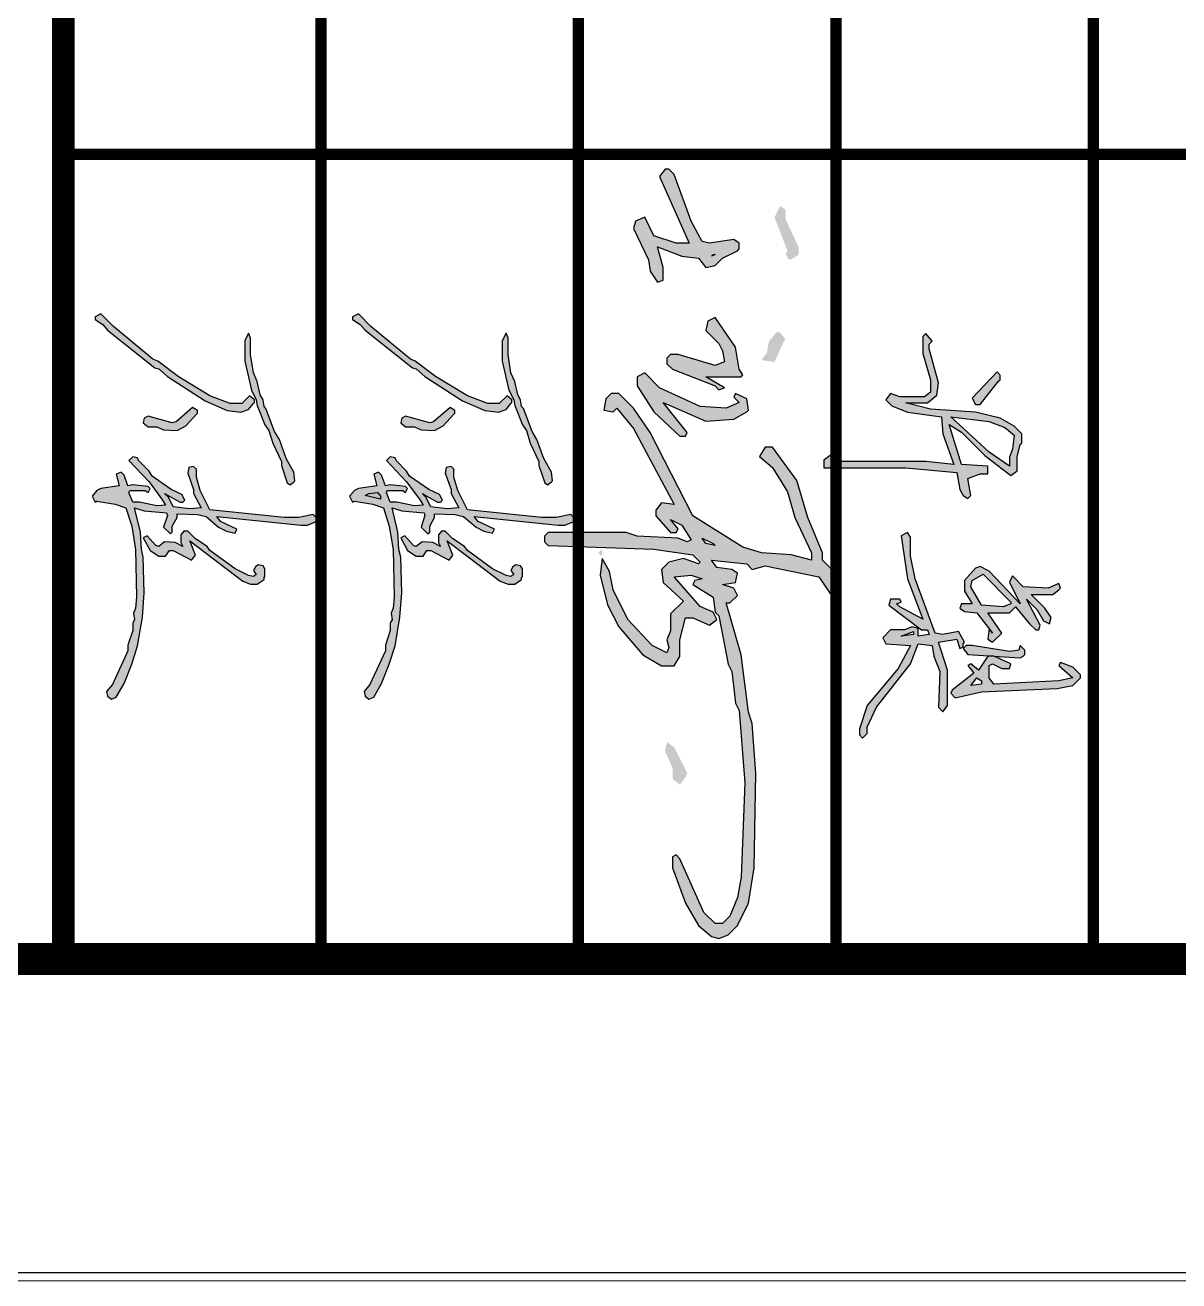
# Model space of a CAD drawing. Extents: x -812054 to 22247, y -644080 to 1003627.
# Drawn here: x -157994 to -157098, y -234941 to -233966 of the extents above; entities that cross this region are included whole.
import ezdxf

# ---------------------------------------------------------------- set-up
doc = ezdxf.new("R2010")
doc.units = 0
doc.header["$LTSCALE"] = 1000
doc.layers.get('0').update_dxf_attribs({"linetype": 'CONTINUOUS'})
doc.layers.add('yichutu', color=7, linetype='CONTINUOUS', true_color=0xffffff)
doc.layers.add('图框', color=9, linetype='CONTINUOUS', lineweight=18)

# ---------------------------------------------------------------- blocks, each defined once
blk = doc.blocks.new('A$C6AF37BC7')
h = blk.add_hatch(color=256)
h.paths.add_polyline_path([(660, -48), (672, -48), (678, -96)], flags=16)
h.paths.add_polyline_path([(708, 144), (702, 150), (660, 126), (672, 66), (666, 36), (456, -42), (366, -60), (294, -60), (276, -72), (288, -96), (456, -72), (612, -12), (564, -102), (552, -114), (546, -96), (534, -102), (534, -138), (558, -144), (654, -18), (654, 6), (672, 12), (678, -30), (648, -30), (642, -54), (654, -84), (654, -138), (684, -168), (708, -156), (714, -60), (804, -108), (948, -228), (1038, -258), (1062, -258), (1074, -246), (1056, -228), (1032, -228), (954, -192), (786, -60), (708, -30), (714, 24), (756, 30), (816, 54), (954, 48), (972, 66), (948, 84), (810, 84), (702, 48), (690, 120), (726, 132), (720, 144)])
h.paths.add_polyline_path([(852, 216), (864, 216), (870, 174), (840, 198)], flags=16)
h.paths.add_polyline_path([(-312, 282), (-318, 288), (-336, 288), (-348, 276), (-246, 180), (-222, 192), (-222, 210)], flags=17)
h.paths.add_polyline_path([(546, 330), (552, 330), (564, 300), (558, 216), (486, 174), (462, 180), (438, 222)], flags=16)
h.paths.add_polyline_path([(-102, 342), (-48, 336), (-18, 324), (18, 324), (-36, 246), (-174, 96), (-156, 246), (-132, 306)], flags=16)
h.paths.add_polyline_path([(-66, 366), (-72, 372), (-108, 372), (-138, 342), (-168, 288), (-192, 192), (-204, 18), (-228, -78), (-228, 6), (-258, 42), (-306, 48), (-438, 12), (-456, 12), (-468, 24), (-498, 0), (-486, -12), (-420, -12), (-318, 18), (-270, 18), (-252, -6), (-252, -102), (-264, -138), (-240, -156), (-216, -132), (-192, -72), (-174, 60), (-108, 66), (12, 108), (0, 0), (0, -366), (-18, -342), (-24, -372), (-6, -396), (24, -396), (24, -78), (42, 120), (108, 132), (132, 144), (144, 162), (132, 174), (66, 162), (48, 210), (48, 240), (18, 240), (12, 138), (-144, 90), (-114, 138), (-24, 228), (54, 330), (36, 354), (-18, 354)])
h.paths.add_polyline_path([(756, 378), (750, 384), (732, 384), (714, 366), (732, 360), (738, 324), (714, 180), (714, 156), (726, 144), (750, 162), (762, 366)])
h.paths.add_polyline_path([(498, 516), (492, 522), (474, 516), (492, 474), (486, 378), (444, 336), (468, 324), (552, 366), (426, 246), (408, 210), (414, 192), (462, 150), (504, 150), (552, 180), (552, 138), (570, 132), (582, 150), (588, 198), (666, 258), (648, 246), (690, 240), (702, 258), (666, 294), (588, 240), (588, 324), (564, 348), (630, 402), (654, 426), (654, 438), (636, 444), (534, 390), (576, 432), (618, 456), (630, 480), (606, 486), (570, 462), (516, 408), (516, 492)])
h.paths.add_polyline_path([(846, 594), (840, 600), (828, 600), (798, 570), (780, 522), (792, 516), (840, 570), (852, 516), (864, 264), (840, 246), (792, 246), (786, 258), (804, 294), (804, 324), (786, 330), (756, 264), (756, 240), (810, 204), (786, 174), (792, 162), (822, 186), (888, 102), (900, 96), (918, 114), (894, 216), (882, 510), (870, 570)])
at = {"linetype": 'Continuous'}
for points in [[(846, 594), (840, 600), (828, 600), (798, 570), (780, 522), (792, 516), (840, 570), (852, 516), (864, 264), (840, 246), (792, 246), (786, 258), (804, 294), (804, 324), (786, 330), (756, 264), (756, 240), (810, 204), (786, 174), (792, 162), (822, 186), (888, 102), (900, 96), (918, 114), (894, 216), (882, 510), (870, 570), (846, 594)], [(498, 516), (492, 522), (474, 516), (492, 474), (486, 378), (444, 336), (468, 324), (552, 366), (426, 246), (408, 210), (414, 192), (462, 150), (504, 150), (552, 180), (552, 138), (570, 132), (582, 150), (588, 198), (666, 258), (648, 246), (690, 240), (702, 258), (666, 294), (588, 240), (588, 324), (564, 348), (630, 402), (654, 426), (654, 438), (636, 444), (534, 390), (576, 432), (618, 456), (630, 480), (606, 486), (570, 462), (516, 408), (516, 492), (498, 516)], [(-66, 366), (-72, 372), (-108, 372), (-138, 342), (-168, 288), (-192, 192), (-204, 18), (-228, -78), (-228, 6), (-258, 42), (-306, 48), (-438, 12), (-456, 12), (-468, 24), (-498, 0), (-486, -12), (-420, -12), (-318, 18), (-270, 18), (-252, -6), (-252, -102), (-264, -138), (-240, -156), (-216, -132), (-192, -72), (-174, 60), (-108, 66), (12, 108), (0, 0), (0, -366), (-18, -342), (-24, -372), (-6, -396), (24, -396), (24, -78), (42, 120), (108, 132), (132, 144), (144, 162), (132, 174), (66, 162), (48, 210), (48, 240), (18, 240), (12, 138), (-144, 90), (-114, 138), (-24, 228), (54, 330), (36, 354), (-18, 354), (-66, 366)], [(-102, 342), (-48, 336), (-18, 324), (18, 324), (-36, 246), (-174, 96), (-156, 246), (-132, 306), (-102, 342)], [(756, 378), (750, 384), (732, 384), (714, 366), (732, 360), (738, 324), (714, 180), (714, 156), (726, 144), (750, 162), (762, 366), (756, 378)], [(546, 330), (552, 330), (564, 300), (558, 216), (486, 174), (462, 180), (438, 222), (546, 330)], [(-312, 282), (-318, 288), (-336, 288), (-348, 276), (-246, 180), (-222, 192), (-222, 210), (-312, 282)], [(852, 216), (864, 216), (870, 174), (840, 198), (852, 216)], [(708, 144), (702, 150), (660, 126), (672, 66), (666, 36), (456, -42), (366, -60), (294, -60), (276, -72), (288, -96), (456, -72), (612, -12), (564, -102), (552, -114), (546, -96), (534, -102), (534, -138), (558, -144), (654, -18), (654, 6), (672, 12), (678, -30), (648, -30), (642, -54), (654, -84), (654, -138), (684, -168), (708, -156), (714, -60), (804, -108), (948, -228), (1038, -258), (1062, -258), (1074, -246), (1056, -228), (1032, -228), (954, -192), (786, -60), (708, -30), (714, 24), (756, 30), (816, 54), (954, 48), (972, 66), (948, 84), (810, 84), (702, 48), (690, 120), (726, 132), (720, 144), (708, 144)], [(660, -48), (672, -48), (678, -96), (660, -48)]]:
    blk.add_lwpolyline(points, dxfattribs=at)
blk = doc.blocks.new('GFDDDDRG')
at = {"linetype": 'Continuous'}
h = blk.add_hatch(color=0, dxfattribs=at)
h.paths.add_polyline_path([(898706.6, -158928.9), (898709.5, -158926), (898703.7, -158911.6), (898703.7, -158894.3), (898689.3, -158879.9), (898689.3, -158868.4), (898666.3, -158813.7), (898649, -158756.1), (898611.6, -158704.2), (898600.1, -158704.2), (898591.4, -158718.6), (898611.6, -158735.9), (898634.6, -158773.4), (898646.1, -158813.7), (898672.1, -158868.4), (898672.1, -158879.9), (898640.4, -158871.3), (898594.3, -158868.4), (898565.5, -158859.8), (898487.7, -158810.8), (898421.5, -158681.2), (898395.6, -158643.8), (898372.5, -158620.7), (898361, -158620.7), (898352.4, -158629.4), (898349.5, -158646.6), (898363.9, -158649.5), (898369.7, -158643.8), (898395.6, -158675.4), (898458.9, -158793.5), (898438.8, -158790.6), (898430.1, -158802.2), (898430.1, -158810.8), (898453.2, -158836.7), (898461.8, -158836.7), (898464.7, -158831), (898453.2, -158816.6), (898470.5, -158825.2), (898484.9, -158848.2), (898479.1, -158851.1), (898464.7, -158845.4), (898401.3, -158842.5), (898384.1, -158836.7), (898263.1, -158836.7), (898257.3, -158842.5), (898257.3, -158851.1), (898263.1, -158856.9), (898427.3, -158862.6), (898487.7, -158871.3), (898499.3, -158882.8), (898496.4, -158885.7), (898473.3, -158877), (898450.3, -158882.8), (898438.8, -158894.3), (898441.7, -158914.5), (898473.3, -158943.3), (898453.2, -158963.4), (898453.2, -158989.4), (898447.4, -159003.8), (898450.3, -159015.3), (898447.4, -159023.9), (898424.4, -159012.4), (898386.9, -158972.1), (898363.9, -158926), (898358.1, -158897.2), (898346.6, -158877), (898343.7, -158903), (898355.3, -158949), (898372.5, -158983.6), (898410, -159026.8), (898438.8, -159044.1), (898458.9, -159044.1), (898467.6, -159029.7), (898467.6, -159003.8), (898476.2, -158969.2), (898487.7, -158969.2), (898513.7, -158980.7), (898525.2, -158972.1), (898519.4, -158960.6), (898499.3, -158951.9), (898458.9, -158905.8), (898484.9, -158903), (898502.1, -158908.7), (898490.6, -158911.6), (898487.7, -158917.4), (898519.4, -158937.5), (898522.3, -158960.6), (898528.1, -158966.3), (898542.5, -159041.2), (898548.2, -159052.7), (898554, -159101.7), (898559.7, -159113.2), (898568.4, -159225.5), (898562.6, -159372.4), (898556.9, -159404.1), (898545.3, -159432.9), (898533.8, -159444.4), (898522.3, -159444.4), (898505, -159427.1), (898467.6, -159343.6), (898461.8, -159337.8), (898456.1, -159340.7), (898456.1, -159358), (898476.2, -159412.7), (898496.4, -159447.3), (898516.5, -159464.6), (898528.1, -159467.4), (898542.5, -159461.7), (898556.9, -159447.3), (898574.1, -159412.7), (898582.8, -159358), (898585.7, -159211.1), (898579.9, -159133.4), (898574.1, -159116.1), (898562.6, -159026.8), (898539.6, -158946.2), (898545.3, -158946.2), (898556.9, -158934.6), (898551.1, -158923.1), (898533.8, -158917.4), (898554, -158914.5), (898556.9, -158900.1), (898548.2, -158894.3), (898525.2, -158891.4), (898516.5, -158879.9), (898571.3, -158885.7), (898579.9, -158894.3), (898600.1, -158888.6), (898683.6, -158905.8), (898700.9, -158931.8)])
h.paths.add_polyline_path([(898519.4, -158854), (898522.3, -158856.9), (898507.9, -158854), (898502.1, -158845.4)], flags=16)
h.paths.add_polyline_path([(898343.7, -158871.3), (898346.6, -158874.2), (898346.6, -158862.6), (898340.9, -158868.4)], flags=17)
h.paths.add_polyline_path([(898476.2, -159216.9), (898479.1, -159211.1), (898458.9, -159170.8), (898447.4, -159162.2), (898444.5, -159176.6), (898456.1, -159202.5), (898456.1, -159219.8), (898467.6, -159228.4)], flags=17)
h.paths.add_polyline_path([(898519.4, -158404.7), (898522.3, -158404.7), (898516.5, -158407.6)], flags=16)
h.paths.add_polyline_path([(898556.9, -158399), (898559.7, -158396.1), (898559.7, -158387.4), (898551.1, -158381.7), (898513.7, -158387.4), (898502.1, -158384.6), (898484.9, -158352.9), (898458.9, -158280.9), (898450.3, -158272.2), (898444.5, -158272.2), (898435.9, -158283.8), (898482, -158387.4), (898461.8, -158387.4), (898427.3, -158375.9), (898412.9, -158347.1), (898398.5, -158352.9), (898395.6, -158364.4), (898418.6, -158413.4), (898421.5, -158430.6), (898433, -158447.9), (898441.7, -158445), (898441.7, -158424.9), (898433, -158393.2), (898470.5, -158407.6), (898496.4, -158410.5), (898507.9, -158424.9), (898522.3, -158422), (898533.8, -158410.5)])
h.paths.add_polyline_path([(898562.6, -158594.8), (898565.5, -158591.9), (898559.7, -158583.3), (898554, -158548.7), (898522.3, -158502.6), (898510.8, -158508.4), (898507.9, -158522.8), (898528.1, -158543), (898533.8, -158554.5), (898536.7, -158571.8), (898522.3, -158577.5), (898464.7, -158560.2), (898453.2, -158560.2), (898447.4, -158566), (898447.4, -158574.6), (898456.1, -158583.3), (898522.3, -158609.2), (898528.1, -158615), (898536.7, -158612.1), (898507.9, -158594.8)])
h.paths.add_polyline_path([(898571.3, -158649.5), (898574.1, -158646.6), (898571.3, -158629.4), (898554, -158620.7), (898551.1, -158626.5), (898559.7, -158635.1), (898539.6, -158643.8), (898499.3, -158640.9), (898435.9, -158612.1), (898412.9, -158589), (898401.3, -158594.8), (898401.3, -158609.2), (898427.3, -158649.5), (898467.6, -158687), (898476.2, -158687), (898479.1, -158681.2), (898441.7, -158635.1), (898507.9, -158663.9), (898551.1, -158661)])
h.paths.add_polyline_path([(898628.9, -158540.1), (898631.7, -158537.2), (898623.1, -158525.7), (898617.3, -158525.7), (898605.8, -158540.1), (898602.9, -158557.4), (898594.3, -158568.9), (898614.5, -158571.8)])
h.paths.add_polyline_path([(898649, -158407.6), (898651.9, -158404.7), (898651.9, -158393.2), (898631.7, -158350), (898631.7, -158335.6), (898623.1, -158329.8), (898614.5, -158347.1), (898634.6, -158399), (898631.7, -158404.7), (898637.5, -158413.4)])
h = blk.add_hatch(color=256, dxfattribs=at)
h.paths.add_polyline_path([(897805.1, -158636.6), (897806.6, -158635.1), (897806.6, -158630.6), (897799.1, -158624.6), (897787.1, -158636.6), (897769.1, -158636.6), (897737.6, -158624.6), (897688.1, -158594.6), (897656.6, -158570.6), (897649.1, -158567.6), (897587.6, -158516.6), (897568.1, -158497.1), (897559.1, -158501.6), (897559.1, -158506.1), (897571.1, -158513.6), (897578.6, -158522.6), (897652.1, -158581.1), (897658.1, -158582.6), (897671.6, -158594.6), (897730.1, -158632.1), (897764.6, -158647.1), (897785.6, -158650.1), (897797.6, -158645.6)])
h.paths.add_polyline_path([(897868.1, -158758.1), (897869.6, -158756.6), (897868.1, -158743.1), (897856.1, -158722.1), (897845.6, -158692.1), (897838.1, -158680.1), (897824.6, -158644.1), (897821.6, -158641.1), (897820.1, -158630.6), (897815.6, -158623.1), (897811.1, -158602.1), (897805.1, -158588.6), (897800.6, -158560.1), (897800.6, -158534.6), (897797.6, -158527.1), (897791.6, -158539.1), (897791.6, -158570.6), (897802.1, -158615.6), (897809.6, -158630.6), (897811.1, -158639.6), (897823.1, -158669.6), (897829.1, -158678.6), (897835.1, -158698.1), (897848.6, -158726.6), (897848.6, -158732.6), (897857.6, -158759.6), (897862.1, -158762.6)])
h.paths.add_polyline_path([(897716.6, -158653.1), (897718.1, -158651.6), (897718.1, -158647.1), (897710.6, -158642.6), (897685.1, -158665.1), (897679.1, -158666.6), (897641.6, -158656.1), (897635.6, -158659.1), (897634.1, -158666.6), (897641.6, -158672.6), (897655.1, -158672.6), (897665.6, -158677.1), (897686.6, -158678.6), (897700.1, -158671.1)])
h.paths.add_polyline_path([(897902.6, -158819.6), (897904.1, -158818.1), (897904.1, -158815.1), (897898.1, -158809.1), (897875.6, -158813.6), (897853.1, -158813.6), (897737.6, -158801.6), (897722.6, -158771.6), (897716.6, -158750.6), (897716.6, -158738.6), (897712.1, -158734.1), (897704.6, -158735.6), (897703.1, -158744.6), (897712.1, -158770.1), (897712.1, -158776.1), (897724.1, -158798.6), (897706.1, -158800.1), (897680.6, -158797.1), (897673.1, -158782.1), (897667.1, -158776.1), (897691.1, -158789.6), (897695.6, -158789.6), (897698.6, -158786.6), (897694.1, -158777.6), (897677.6, -158770.1), (897647.6, -158749.1), (897643.1, -158741.6), (897626.6, -158725.1), (897625.1, -158720.6), (897617.6, -158719.1), (897611.6, -158725.1), (897643.1, -158758.1), (897664.1, -158786.6), (897668.6, -158794.1), (897655.1, -158795.6), (897628.1, -158789.6), (897617.6, -158789.6), (897611.6, -158774.6), (897613.1, -158771.6), (897637.1, -158771.6), (897641.6, -158774.6), (897644.6, -158768.6), (897641.6, -158765.6), (897617.6, -158762.6), (897610.1, -158764.1), (897604.1, -158747.6), (897599.6, -158743.1), (897592.1, -158746.1), (897596.6, -158764.1), (897568.1, -158768.6), (897562.1, -158771.6), (897554.6, -158780.6), (897559.1, -158789.6), (897562.1, -158788.1), (897590.6, -158792.6), (897607.1, -158798.6), (897616.1, -158827.1), (897622.1, -158863.1), (897623.6, -158936.6), (897622.1, -158954.6), (897619.1, -158962.1), (897620.6, -158972.6), (897617.6, -158977.1), (897617.6, -158989.1), (897610.1, -159011.6), (897610.1, -159020.6), (897586.1, -159073.1), (897577.1, -159083.6), (897578.6, -159091.1), (897584.6, -159095.6), (897592.1, -159092.6), (897604.1, -159071.6), (897616.1, -159041.6), (897625.1, -159013.1), (897632.6, -158968.1), (897635.6, -158930.6), (897634.1, -158875.1), (897631.1, -158863.1), (897629.6, -158836.1), (897620.6, -158798.6), (897635.6, -158803.1), (897670.1, -158806.1), (897671.6, -158810.6), (897665.6, -158828.6), (897676.1, -158839.1), (897679.1, -158836.1), (897679.1, -158827.1), (897686.6, -158813.6), (897686.6, -158807.6), (897718.1, -158809.1), (897731.6, -158812.1), (897751.1, -158828.6), (897763.1, -158834.6), (897776.6, -158837.6), (897779.6, -158831.6), (897754.1, -158819.6), (897748.1, -158812.1), (897878.6, -158825.6), (897889.1, -158825.6)])
h.paths.add_polyline_path([(897821.6, -158906.6), (897823.1, -158905.1), (897823.1, -158893.1), (897820.1, -158888.6), (897812.6, -158887.1), (897808.1, -158890.1), (897805.1, -158896.1), (897809.6, -158902.1), (897805.1, -158905.1), (897797.6, -158903.6), (897776.6, -158893.1), (897737.6, -158864.6), (897733.1, -158858.6), (897715.1, -158846.6), (897703.1, -158834.6), (897697.1, -158834.6), (897692.6, -158840.6), (897692.6, -158852.6), (897695.6, -158858.6), (897683.6, -158852.6), (897667.1, -158851.1), (897658.1, -158858.6), (897653.6, -158857.1), (897640.1, -158842.1), (897634.1, -158845.1), (897644.6, -158864.6), (897658.1, -158873.6), (897668.6, -158873.6), (897674.6, -158864.6), (897680.6, -158864.6), (897709.1, -158879.6), (897715.1, -158872.1), (897706.1, -158849.6), (897788.6, -158912.6), (897800.6, -158917.1), (897811.1, -158917.1), (897821.6, -158909.6)], flags=17)
h = blk.add_hatch(color=256, dxfattribs=at)
h.paths.add_polyline_path([(898205.1, -158636.6), (898206.6, -158635.1), (898206.6, -158630.6), (898199.1, -158624.6), (898187.1, -158636.6), (898169.1, -158636.6), (898137.6, -158624.6), (898088.1, -158594.6), (898056.6, -158570.6), (898049.1, -158567.6), (897987.6, -158516.6), (897968.1, -158497.1), (897959.1, -158501.6), (897959.1, -158506.1), (897971.1, -158513.6), (897978.6, -158522.6), (898052.1, -158581.1), (898058.1, -158582.6), (898071.6, -158594.6), (898130.1, -158632.1), (898164.6, -158647.1), (898185.6, -158650.1), (898197.6, -158645.6)])
h.paths.add_polyline_path([(898268.1, -158758.1), (898269.6, -158756.6), (898268.1, -158743.1), (898256.1, -158722.1), (898245.6, -158692.1), (898238.1, -158680.1), (898224.6, -158644.1), (898221.6, -158641.1), (898220.1, -158630.6), (898215.6, -158623.1), (898211.1, -158602.1), (898205.1, -158588.6), (898200.6, -158560.1), (898200.6, -158534.6), (898197.6, -158527.1), (898191.6, -158539.1), (898191.6, -158570.6), (898202.1, -158615.6), (898209.6, -158630.6), (898211.1, -158639.6), (898223.1, -158669.6), (898229.1, -158678.6), (898235.1, -158698.1), (898248.6, -158726.6), (898248.6, -158732.6), (898257.6, -158759.6), (898262.1, -158762.6)])
h.paths.add_polyline_path([(898116.6, -158653.1), (898118.1, -158651.6), (898118.1, -158647.1), (898110.6, -158642.6), (898085.1, -158665.1), (898079.1, -158666.6), (898041.6, -158656.1), (898035.6, -158659.1), (898034.1, -158666.6), (898041.6, -158672.6), (898055.1, -158672.6), (898065.6, -158677.1), (898086.6, -158678.6), (898100.1, -158671.1)])
h.paths.add_polyline_path([(898302.6, -158819.6), (898304.1, -158818.1), (898304.1, -158815.1), (898298.1, -158809.1), (898275.6, -158813.6), (898253.1, -158813.6), (898137.6, -158801.6), (898122.6, -158771.6), (898116.6, -158750.6), (898116.6, -158738.6), (898112.1, -158734.1), (898104.6, -158735.6), (898103.1, -158744.6), (898112.1, -158770.1), (898112.1, -158776.1), (898124.1, -158798.6), (898106.1, -158800.1), (898080.6, -158797.1), (898073.1, -158782.1), (898067.1, -158776.1), (898091.1, -158789.6), (898095.6, -158789.6), (898098.6, -158786.6), (898094.1, -158777.6), (898077.6, -158770.1), (898047.6, -158749.1), (898043.1, -158741.6), (898026.6, -158725.1), (898025.1, -158720.6), (898017.6, -158719.1), (898011.6, -158725.1), (898043.1, -158758.1), (898064.1, -158786.6), (898068.6, -158794.1), (898055.1, -158795.6), (898028.1, -158789.6), (898017.6, -158789.6), (898011.6, -158774.6), (898013.1, -158771.6), (898037.1, -158771.6), (898041.6, -158774.6), (898044.6, -158768.6), (898041.6, -158765.6), (898017.6, -158762.6), (898010.1, -158764.1), (898004.1, -158747.6), (897999.6, -158743.1), (897992.1, -158746.1), (897996.6, -158764.1), (897968.1, -158768.6), (897962.1, -158771.6), (897954.6, -158780.6), (897959.1, -158789.6), (897962.1, -158788.1), (897990.6, -158792.6), (898007.1, -158798.6), (898016.1, -158827.1), (898022.1, -158863.1), (898023.6, -158936.6), (898022.1, -158954.6), (898019.1, -158962.1), (898020.6, -158972.6), (898017.6, -158977.1), (898017.6, -158989.1), (898010.1, -159011.6), (898010.1, -159020.6), (897986.1, -159073.1), (897977.1, -159083.6), (897978.6, -159091.1), (897984.6, -159095.6), (897992.1, -159092.6), (898004.1, -159071.6), (898016.1, -159041.6), (898025.1, -159013.1), (898032.6, -158968.1), (898035.6, -158930.6), (898034.1, -158875.1), (898031.1, -158863.1), (898029.6, -158836.1), (898020.6, -158798.6), (898035.6, -158803.1), (898070.1, -158806.1), (898071.6, -158810.6), (898065.6, -158828.6), (898076.1, -158839.1), (898079.1, -158836.1), (898079.1, -158827.1), (898086.6, -158813.6), (898086.6, -158807.6), (898118.1, -158809.1), (898131.6, -158812.1), (898151.1, -158828.6), (898163.1, -158834.6), (898176.6, -158837.6), (898179.6, -158831.6), (898154.1, -158819.6), (898148.1, -158812.1), (898278.6, -158825.6), (898289.1, -158825.6)])
h.paths.add_polyline_path([(898221.6, -158906.6), (898223.1, -158905.1), (898223.1, -158893.1), (898220.1, -158888.6), (898212.6, -158887.1), (898208.1, -158890.1), (898205.1, -158896.1), (898209.6, -158902.1), (898205.1, -158905.1), (898197.6, -158903.6), (898176.6, -158893.1), (898137.6, -158864.6), (898133.1, -158858.6), (898115.1, -158846.6), (898103.1, -158834.6), (898097.1, -158834.6), (898092.6, -158840.6), (898092.6, -158852.6), (898095.6, -158858.6), (898083.6, -158852.6), (898067.1, -158851.1), (898058.1, -158858.6), (898053.6, -158857.1), (898040.1, -158842.1), (898034.1, -158845.1), (898044.6, -158864.6), (898058.1, -158873.6), (898068.6, -158873.6), (898074.6, -158864.6), (898080.6, -158864.6), (898109.1, -158879.6), (898115.1, -158872.1), (898106.1, -158849.6), (898188.6, -158912.6), (898200.6, -158917.1), (898211.1, -158917.1), (898221.6, -158909.6)], flags=17)
at = {"color": 0, "linetype": 'Continuous'}
for points in [[(898556.9, -158399), (898559.7, -158396.1), (898559.7, -158387.4), (898551.1, -158381.7), (898513.7, -158387.4), (898502.1, -158384.6), (898484.9, -158352.9), (898458.9, -158280.9), (898450.3, -158272.2), (898444.5, -158272.2), (898435.9, -158283.8), (898482, -158387.4), (898461.8, -158387.4), (898427.3, -158375.9), (898412.9, -158347.1), (898398.5, -158352.9), (898395.6, -158364.4), (898418.6, -158413.4), (898421.5, -158430.6), (898433, -158447.9), (898441.7, -158445), (898441.7, -158424.9), (898433, -158393.2), (898470.5, -158407.6), (898496.4, -158410.5), (898507.9, -158424.9), (898522.3, -158422), (898533.8, -158410.5), (898556.9, -158399)], [(898519.4, -158404.7), (898522.3, -158404.7), (898516.5, -158407.6), (898519.4, -158404.7)], [(898562.6, -158594.8), (898565.5, -158591.9), (898559.7, -158583.3), (898554, -158548.7), (898522.3, -158502.6), (898510.8, -158508.4), (898507.9, -158522.8), (898528.1, -158543), (898533.8, -158554.5), (898536.7, -158571.8), (898522.3, -158577.5), (898464.7, -158560.2), (898453.2, -158560.2), (898447.4, -158566), (898447.4, -158574.6), (898456.1, -158583.3), (898522.3, -158609.2), (898528.1, -158615), (898536.7, -158612.1), (898507.9, -158594.8), (898562.6, -158594.8)], [(898571.3, -158649.5), (898574.1, -158646.6), (898571.3, -158629.4), (898554, -158620.7), (898551.1, -158626.5), (898559.7, -158635.1), (898539.6, -158643.8), (898499.3, -158640.9), (898435.9, -158612.1), (898412.9, -158589), (898401.3, -158594.8), (898401.3, -158609.2), (898427.3, -158649.5), (898467.6, -158687), (898476.2, -158687), (898479.1, -158681.2), (898441.7, -158635.1), (898507.9, -158663.9), (898551.1, -158661), (898571.3, -158649.5)], [(898706.6, -158928.9), (898709.5, -158926), (898703.7, -158911.6), (898703.7, -158894.3), (898689.3, -158879.9), (898689.3, -158868.4), (898666.3, -158813.7), (898649, -158756.1), (898611.6, -158704.2), (898600.1, -158704.2), (898591.4, -158718.6), (898611.6, -158735.9), (898634.6, -158773.4), (898646.1, -158813.7), (898672.1, -158868.4), (898672.1, -158879.9), (898640.4, -158871.3), (898594.3, -158868.4), (898565.5, -158859.8), (898487.7, -158810.8), (898421.5, -158681.2), (898395.6, -158643.8), (898372.5, -158620.7), (898361, -158620.7), (898352.4, -158629.4), (898349.5, -158646.6), (898363.9, -158649.5), (898369.7, -158643.8), (898395.6, -158675.4), (898458.9, -158793.5), (898438.8, -158790.6), (898430.1, -158802.2), (898430.1, -158810.8), (898453.2, -158836.7), (898461.8, -158836.7), (898464.7, -158831), (898453.2, -158816.6), (898470.5, -158825.2), (898484.9, -158848.2), (898479.1, -158851.1), (898464.7, -158845.4), (898401.3, -158842.5), (898384.1, -158836.7), (898263.1, -158836.7), (898257.3, -158842.5), (898257.3, -158851.1), (898263.1, -158856.9), (898427.3, -158862.6), (898487.7, -158871.3), (898499.3, -158882.8), (898496.4, -158885.7), (898473.3, -158877), (898450.3, -158882.8), (898438.8, -158894.3), (898441.7, -158914.5), (898473.3, -158943.3), (898453.2, -158963.4), (898453.2, -158989.4), (898447.4, -159003.8), (898450.3, -159015.3), (898447.4, -159023.9), (898424.4, -159012.4), (898386.9, -158972.1), (898363.9, -158926), (898358.1, -158897.2), (898346.6, -158877), (898343.7, -158903), (898355.3, -158949), (898372.5, -158983.6), (898410, -159026.8), (898438.8, -159044.1), (898458.9, -159044.1), (898467.6, -159029.7), (898467.6, -159003.8), (898476.2, -158969.2), (898487.7, -158969.2), (898513.7, -158980.7), (898525.2, -158972.1), (898519.4, -158960.6), (898499.3, -158951.9), (898458.9, -158905.8), (898484.9, -158903), (898502.1, -158908.7), (898490.6, -158911.6), (898487.7, -158917.4), (898519.4, -158937.5), (898522.3, -158960.6), (898528.1, -158966.3), (898542.5, -159041.2), (898548.2, -159052.7), (898554, -159101.7), (898559.7, -159113.2), (898568.4, -159225.5), (898562.6, -159372.4), (898556.9, -159404.1), (898545.3, -159432.9), (898533.8, -159444.4), (898522.3, -159444.4), (898505, -159427.1), (898467.6, -159343.6), (898461.8, -159337.8), (898456.1, -159340.7), (898456.1, -159358), (898476.2, -159412.7), (898496.4, -159447.3), (898516.5, -159464.6), (898528.1, -159467.4), (898542.5, -159461.7), (898556.9, -159447.3), (898574.1, -159412.7), (898582.8, -159358), (898585.7, -159211.1), (898579.9, -159133.4), (898574.1, -159116.1), (898562.6, -159026.8), (898539.6, -158946.2), (898545.3, -158946.2), (898556.9, -158934.6), (898551.1, -158923.1), (898533.8, -158917.4), (898554, -158914.5), (898556.9, -158900.1), (898548.2, -158894.3), (898525.2, -158891.4), (898516.5, -158879.9), (898571.3, -158885.7), (898579.9, -158894.3), (898600.1, -158888.6), (898683.6, -158905.8), (898700.9, -158931.8), (898706.6, -158928.9)], [(898519.4, -158854), (898522.3, -158856.9), (898507.9, -158854), (898502.1, -158845.4), (898519.4, -158854)]]:
    blk.add_lwpolyline(points, dxfattribs=at)
at = {"linetype": 'Continuous'}
for points in [[(897805.1, -158636.6), (897806.6, -158635.1), (897806.6, -158630.6), (897799.1, -158624.6), (897787.1, -158636.6), (897769.1, -158636.6), (897737.6, -158624.6), (897688.1, -158594.6), (897656.6, -158570.6), (897649.1, -158567.6), (897587.6, -158516.6), (897568.1, -158497.1), (897559.1, -158501.6), (897559.1, -158506.1), (897571.1, -158513.6), (897578.6, -158522.6), (897652.1, -158581.1), (897658.1, -158582.6), (897671.6, -158594.6), (897730.1, -158632.1), (897764.6, -158647.1), (897785.6, -158650.1), (897797.6, -158645.6), (897805.1, -158636.6)], [(898205.1, -158636.6), (898206.6, -158635.1), (898206.6, -158630.6), (898199.1, -158624.6), (898187.1, -158636.6), (898169.1, -158636.6), (898137.6, -158624.6), (898088.1, -158594.6), (898056.6, -158570.6), (898049.1, -158567.6), (897987.6, -158516.6), (897968.1, -158497.1), (897959.1, -158501.6), (897959.1, -158506.1), (897971.1, -158513.6), (897978.6, -158522.6), (898052.1, -158581.1), (898058.1, -158582.6), (898071.6, -158594.6), (898130.1, -158632.1), (898164.6, -158647.1), (898185.6, -158650.1), (898197.6, -158645.6), (898205.1, -158636.6)], [(897868.1, -158758.1), (897869.6, -158756.6), (897868.1, -158743.1), (897856.1, -158722.1), (897845.6, -158692.1), (897838.1, -158680.1), (897824.6, -158644.1), (897821.6, -158641.1), (897820.1, -158630.6), (897815.6, -158623.1), (897811.1, -158602.1), (897805.1, -158588.6), (897800.6, -158560.1), (897800.6, -158534.6), (897797.6, -158527.1), (897791.6, -158539.1), (897791.6, -158570.6), (897802.1, -158615.6), (897809.6, -158630.6), (897811.1, -158639.6), (897823.1, -158669.6), (897829.1, -158678.6), (897835.1, -158698.1), (897848.6, -158726.6), (897848.6, -158732.6), (897857.6, -158759.6), (897862.1, -158762.6), (897868.1, -158758.1)], [(898268.1, -158758.1), (898269.6, -158756.6), (898268.1, -158743.1), (898256.1, -158722.1), (898245.6, -158692.1), (898238.1, -158680.1), (898224.6, -158644.1), (898221.6, -158641.1), (898220.1, -158630.6), (898215.6, -158623.1), (898211.1, -158602.1), (898205.1, -158588.6), (898200.6, -158560.1), (898200.6, -158534.6), (898197.6, -158527.1), (898191.6, -158539.1), (898191.6, -158570.6), (898202.1, -158615.6), (898209.6, -158630.6), (898211.1, -158639.6), (898223.1, -158669.6), (898229.1, -158678.6), (898235.1, -158698.1), (898248.6, -158726.6), (898248.6, -158732.6), (898257.6, -158759.6), (898262.1, -158762.6), (898268.1, -158758.1)], [(897716.6, -158653.1), (897718.1, -158651.6), (897718.1, -158647.1), (897710.6, -158642.6), (897685.1, -158665.1), (897679.1, -158666.6), (897641.6, -158656.1), (897635.6, -158659.1), (897634.1, -158666.6), (897641.6, -158672.6), (897655.1, -158672.6), (897665.6, -158677.1), (897686.6, -158678.6), (897700.1, -158671.1), (897716.6, -158653.1)], [(898116.6, -158653.1), (898118.1, -158651.6), (898118.1, -158647.1), (898110.6, -158642.6), (898085.1, -158665.1), (898079.1, -158666.6), (898041.6, -158656.1), (898035.6, -158659.1), (898034.1, -158666.6), (898041.6, -158672.6), (898055.1, -158672.6), (898065.6, -158677.1), (898086.6, -158678.6), (898100.1, -158671.1), (898116.6, -158653.1)], [(897902.6, -158819.6), (897904.1, -158818.1), (897904.1, -158815.1), (897898.1, -158809.1), (897875.6, -158813.6), (897853.1, -158813.6), (897737.6, -158801.6), (897722.6, -158771.6), (897716.6, -158750.6), (897716.6, -158738.6), (897712.1, -158734.1), (897704.6, -158735.6), (897703.1, -158744.6), (897712.1, -158770.1), (897712.1, -158776.1), (897724.1, -158798.6), (897706.1, -158800.1), (897680.6, -158797.1), (897673.1, -158782.1), (897667.1, -158776.1), (897691.1, -158789.6), (897695.6, -158789.6), (897698.6, -158786.6), (897694.1, -158777.6), (897677.6, -158770.1), (897647.6, -158749.1), (897643.1, -158741.6), (897626.6, -158725.1), (897625.1, -158720.6), (897617.6, -158719.1), (897611.6, -158725.1), (897643.1, -158758.1), (897664.1, -158786.6), (897668.6, -158794.1), (897655.1, -158795.6), (897628.1, -158789.6), (897617.6, -158789.6), (897611.6, -158774.6), (897613.1, -158771.6), (897637.1, -158771.6), (897641.6, -158774.6), (897644.6, -158768.6), (897641.6, -158765.6), (897617.6, -158762.6), (897610.1, -158764.1), (897604.1, -158747.6), (897599.6, -158743.1), (897592.1, -158746.1), (897596.6, -158764.1), (897568.1, -158768.6), (897562.1, -158771.6), (897554.6, -158780.6), (897559.1, -158789.6), (897562.1, -158788.1), (897590.6, -158792.6), (897607.1, -158798.6), (897616.1, -158827.1), (897622.1, -158863.1), (897623.6, -158936.6), (897622.1, -158954.6), (897619.1, -158962.1), (897620.6, -158972.6), (897617.6, -158977.1), (897617.6, -158989.1), (897610.1, -159011.6), (897610.1, -159020.6), (897586.1, -159073.1), (897577.1, -159083.6), (897578.6, -159091.1), (897584.6, -159095.6), (897592.1, -159092.6), (897604.1, -159071.6), (897616.1, -159041.6), (897625.1, -159013.1), (897632.6, -158968.1), (897635.6, -158930.6), (897634.1, -158875.1), (897631.1, -158863.1), (897629.6, -158836.1), (897620.6, -158798.6), (897635.6, -158803.1), (897670.1, -158806.1), (897671.6, -158810.6), (897665.6, -158828.6), (897676.1, -158839.1), (897679.1, -158836.1), (897679.1, -158827.1), (897686.6, -158813.6), (897686.6, -158807.6), (897718.1, -158809.1), (897731.6, -158812.1), (897751.1, -158828.6), (897763.1, -158834.6), (897776.6, -158837.6), (897779.6, -158831.6), (897754.1, -158819.6), (897748.1, -158812.1), (897878.6, -158825.6), (897889.1, -158825.6), (897902.6, -158819.6)], [(898302.6, -158819.6), (898304.1, -158818.1), (898304.1, -158815.1), (898298.1, -158809.1), (898275.6, -158813.6), (898253.1, -158813.6), (898137.6, -158801.6), (898122.6, -158771.6), (898116.6, -158750.6), (898116.6, -158738.6), (898112.1, -158734.1), (898104.6, -158735.6), (898103.1, -158744.6), (898112.1, -158770.1), (898112.1, -158776.1), (898124.1, -158798.6), (898106.1, -158800.1), (898080.6, -158797.1), (898073.1, -158782.1), (898067.1, -158776.1), (898091.1, -158789.6), (898095.6, -158789.6), (898098.6, -158786.6), (898094.1, -158777.6), (898077.6, -158770.1), (898047.6, -158749.1), (898043.1, -158741.6), (898026.6, -158725.1), (898025.1, -158720.6), (898017.6, -158719.1), (898011.6, -158725.1), (898043.1, -158758.1), (898064.1, -158786.6), (898068.6, -158794.1), (898055.1, -158795.6), (898028.1, -158789.6), (898017.6, -158789.6), (898011.6, -158774.6), (898013.1, -158771.6), (898037.1, -158771.6), (898041.6, -158774.6), (898044.6, -158768.6), (898041.6, -158765.6), (898017.6, -158762.6), (898010.1, -158764.1), (898004.1, -158747.6), (897999.6, -158743.1), (897992.1, -158746.1), (897996.6, -158764.1), (897968.1, -158768.6), (897962.1, -158771.6), (897954.6, -158780.6), (897959.1, -158789.6), (897962.1, -158788.1), (897990.6, -158792.6), (898007.1, -158798.6), (898016.1, -158827.1), (898022.1, -158863.1), (898023.6, -158936.6), (898022.1, -158954.6), (898019.1, -158962.1), (898020.6, -158972.6), (898017.6, -158977.1), (898017.6, -158989.1), (898010.1, -159011.6), (898010.1, -159020.6), (897986.1, -159073.1), (897977.1, -159083.6), (897978.6, -159091.1), (897984.6, -159095.6), (897992.1, -159092.6), (898004.1, -159071.6), (898016.1, -159041.6), (898025.1, -159013.1), (898032.6, -158968.1), (898035.6, -158930.6), (898034.1, -158875.1), (898031.1, -158863.1), (898029.6, -158836.1), (898020.6, -158798.6), (898035.6, -158803.1), (898070.1, -158806.1), (898071.6, -158810.6), (898065.6, -158828.6), (898076.1, -158839.1), (898079.1, -158836.1), (898079.1, -158827.1), (898086.6, -158813.6), (898086.6, -158807.6), (898118.1, -158809.1), (898131.6, -158812.1), (898151.1, -158828.6), (898163.1, -158834.6), (898176.6, -158837.6), (898179.6, -158831.6), (898154.1, -158819.6), (898148.1, -158812.1), (898278.6, -158825.6), (898289.1, -158825.6), (898302.6, -158819.6)], [(898002.6, -158780.6), (898002.6, -158785.1), (897978.6, -158779.1), (897984.6, -158776.1), (897998.1, -158774.6), (898002.6, -158780.6)], [(897821.6, -158906.6), (897823.1, -158905.1), (897823.1, -158893.1), (897820.1, -158888.6), (897812.6, -158887.1), (897808.1, -158890.1), (897805.1, -158896.1), (897809.6, -158902.1), (897805.1, -158905.1), (897797.6, -158903.6), (897776.6, -158893.1), (897737.6, -158864.6), (897733.1, -158858.6), (897715.1, -158846.6), (897703.1, -158834.6), (897697.1, -158834.6), (897692.6, -158840.6), (897692.6, -158852.6), (897695.6, -158858.6), (897683.6, -158852.6), (897667.1, -158851.1), (897658.1, -158858.6), (897653.6, -158857.1), (897640.1, -158842.1), (897634.1, -158845.1), (897644.6, -158864.6), (897658.1, -158873.6), (897668.6, -158873.6), (897674.6, -158864.6), (897680.6, -158864.6), (897709.1, -158879.6), (897715.1, -158872.1), (897706.1, -158849.6), (897788.6, -158912.6), (897800.6, -158917.1), (897811.1, -158917.1), (897821.6, -158909.6), (897821.6, -158906.6)], [(898221.6, -158906.6), (898223.1, -158905.1), (898223.1, -158893.1), (898220.1, -158888.6), (898212.6, -158887.1), (898208.1, -158890.1), (898205.1, -158896.1), (898209.6, -158902.1), (898205.1, -158905.1), (898197.6, -158903.6), (898176.6, -158893.1), (898137.6, -158864.6), (898133.1, -158858.6), (898115.1, -158846.6), (898103.1, -158834.6), (898097.1, -158834.6), (898092.6, -158840.6), (898092.6, -158852.6), (898095.6, -158858.6), (898083.6, -158852.6), (898067.1, -158851.1), (898058.1, -158858.6), (898053.6, -158857.1), (898040.1, -158842.1), (898034.1, -158845.1), (898044.6, -158864.6), (898058.1, -158873.6), (898068.6, -158873.6), (898074.6, -158864.6), (898080.6, -158864.6), (898109.1, -158879.6), (898115.1, -158872.1), (898106.1, -158849.6), (898188.6, -158912.6), (898200.6, -158917.1), (898211.1, -158917.1), (898221.6, -158909.6), (898221.6, -158906.6)]]:
    blk.add_lwpolyline(points, dxfattribs=at)
at = {"layer": '图框'}
blk.add_lwpolyline([(923309.8, -107437), (923309.8, -159999.5), (893609.8, -159999.5), (893609.8, -107437)], close=True, dxfattribs=at)
blk.add_lwpolyline([(923309.8, -107437), (923309.8, -159999.5), (893609.8, -159999.5), (893609.8, -107437)], close=True, dxfattribs=at)
at = {"layer": '图框', "const_width": 50}
blk.add_lwpolyline([(894109.8, -159499.5), (922809.8, -159499.5), (922809.8, -108687), (894109.8, -108687)], close=True, dxfattribs=at)
at = {"layer": '图框'}
for points, const_width in [([(897509.9, -156001.9), (897509.9, -159501.9)], 35), ([(897909.9, -156001.9), (897909.9, -159501.9)], 17.5), ([(898309.9, -156001.9), (898309.9, -159501.9)], 17.5), ([(898709.9, -156001.9), (898709.9, -159501.9)], 17.5), ([(899109.9, -156001.9), (899109.9, -159501.9)], 17.5), ([(897509.9, -158249.5), (900709.9, -158249.5)], 17.5)]:
    blk.add_lwpolyline(points, dxfattribs=dict(at, const_width=const_width))
at = {"xscale": 0.3999999999068677, "yscale": 0.4000000000232831, "zscale": 0.4, "rotation": 270}
blk.add_blockref('A$C6AF37BC7', (898849.8, -158726.6), dxfattribs=at)
blk = doc.blocks.new('yct-1051-594-26275-14850-25-1002.0')
at = {"layer": 'yichutu', "color": 7, "true_color": 0xffffff}
blk.add_lwpolyline([(0, 0), (0, 14850), (26275, 14850), (26275, 0)], close=True, dxfattribs=at)

msp = doc.modelspace()

# ---------------------------------------------------------------- block references
at = {"xscale": 0.5, "yscale": 0.5, "zscale": 0.5}
msp.add_blockref('GFDDDDRG', (-606719.72, -154941.4), dxfattribs=at)
at = {"layer": 'yichutu', "rotation": 270}
msp.add_blockref('yct-1051-594-26275-14850-25-1002.0', (-159914.83, -208659.88), dxfattribs=at)

doc.saveas('drawing.dxf')
